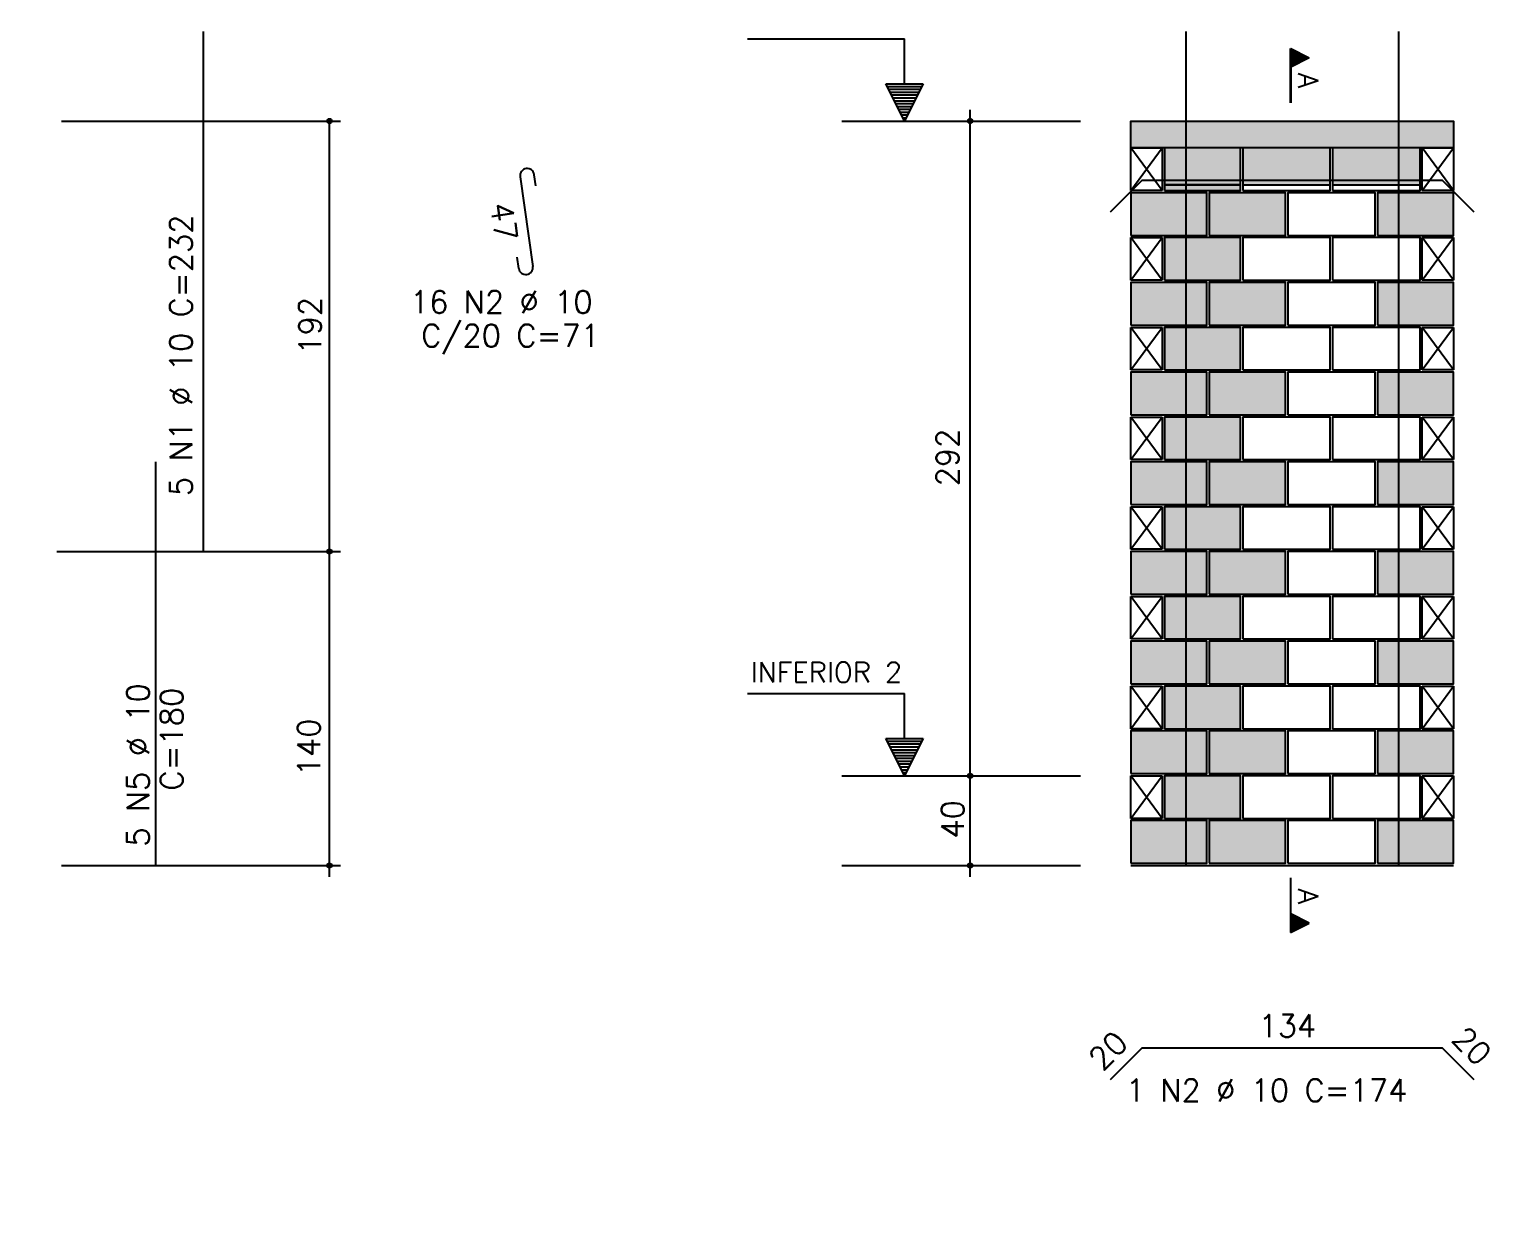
# Model space of a CAD drawing. Extents: x -1.9 to 86, y -1.6 to 60.9.
# Drawn here: x 49.84 to 62.99, y 29.81 to 40.28 of the extents above; entities that cross this region are included whole.
import ezdxf

# ---------------------------------------------------------------- set-up
doc = ezdxf.new("R2010")
doc.units = 0
doc.header["$MEASUREMENT"] = 0
for name, color, linetype in [('PENA_01', 1, 'CONTINUOUS'), ('PENA_02', 2, 'CONTINUOUS'), ('PENA_03', 3, 'CONTINUOUS'), ('PENA_05', 5, 'CONTINUOUS'), ('PENA_09', 254, 'CONTINUOUS'), ('PENA_11', 252, 'CONTINUOUS'), ('PENA_21', 100, 'CONTINUOUS')]:
    doc.layers.add(name, color=color, linetype=linetype)
doc.styles.get("Standard").update_dxf_attribs({"font": 'ROMANS.SHX'})

msp = doc.modelspace()

# ---------------------------------------------------------------- linework, layer by layer
at = {"layer": 'PENA_01', "linetype": 'Continuous'}
for p, q in [((57.087521, 39.463179), (59.218385, 39.463179)), ((59.965877, 38.893179), (60.645877, 38.893179)), ((60.665877, 38.893179), (61.445877, 38.893179)), ((61.465877, 38.893179), (62.245877, 38.893179)), ((57.087521, 33.623179), (59.218385, 33.623179)), ((57.087521, 32.823179), (59.218385, 32.823179))]:
    msp.add_line(p, q, dxfattribs=at)
at = {"layer": 'PENA_02', "linetype": 'Continuous'}
for p, q in [((59.665877, 38.843179), (59.665877, 39.223179)), ((59.665877, 39.223179), (59.945877, 39.223179)), ((59.945877, 39.223179), (59.945877, 38.843179)), ((62.265877, 38.843179), (62.265877, 39.223179)), ((62.265877, 39.223179), (62.545877, 39.223179)), ((62.545877, 39.223179), (62.545877, 38.843179)), ((59.945877, 38.843179), (59.665877, 38.843179)), ((62.545877, 38.843179), (62.265877, 38.843179)), ((59.665877, 38.043179), (59.665877, 38.423179)), ((59.665877, 38.423179), (59.945877, 38.423179)), ((59.945877, 38.423179), (59.945877, 38.043179)), ((62.265877, 38.043179), (62.265877, 38.423179)), ((62.265877, 38.423179), (62.545877, 38.423179)), ((62.545877, 38.423179), (62.545877, 38.043179)), ((59.945877, 38.043179), (59.665877, 38.043179)), ((62.545877, 38.043179), (62.265877, 38.043179)), ((59.665877, 37.243179), (59.665877, 37.623179)), ((59.665877, 37.623179), (59.945877, 37.623179)), ((59.945877, 37.623179), (59.945877, 37.243179)), ((62.265877, 37.243179), (62.265877, 37.623179)), ((62.265877, 37.623179), (62.545877, 37.623179)), ((62.545877, 37.623179), (62.545877, 37.243179)), ((59.945877, 37.243179), (59.665877, 37.243179)), ((62.545877, 37.243179), (62.265877, 37.243179)), ((59.665877, 36.443179), (59.665877, 36.823179)), ((59.665877, 36.823179), (59.945877, 36.823179)), ((59.945877, 36.823179), (59.945877, 36.443179)), ((62.265877, 36.443179), (62.265877, 36.823179)), ((62.265877, 36.823179), (62.545877, 36.823179)), ((62.545877, 36.823179), (62.545877, 36.443179)), ((59.945877, 36.443179), (59.665877, 36.443179)), ((62.545877, 36.443179), (62.265877, 36.443179)), ((59.665877, 35.643179), (59.665877, 36.023179)), ((59.665877, 36.023179), (59.945877, 36.023179)), ((59.945877, 36.023179), (59.945877, 35.643179)), ((62.265877, 35.643179), (62.265877, 36.023179)), ((62.265877, 36.023179), (62.545877, 36.023179)), ((62.545877, 36.023179), (62.545877, 35.643179)), ((59.945877, 35.643179), (59.665877, 35.643179)), ((62.545877, 35.643179), (62.265877, 35.643179)), ((59.665877, 34.843179), (59.665877, 35.223179)), ((59.665877, 35.223179), (59.945877, 35.223179)), ((59.945877, 35.223179), (59.945877, 34.843179)), ((62.265877, 34.843179), (62.265877, 35.223179)), ((62.265877, 35.223179), (62.545877, 35.223179)), ((62.545877, 35.223179), (62.545877, 34.843179)), ((59.945877, 34.843179), (59.665877, 34.843179)), ((62.545877, 34.843179), (62.265877, 34.843179)), ((59.665877, 34.043179), (59.665877, 34.423179)), ((59.665877, 34.423179), (59.945877, 34.423179)), ((59.945877, 34.423179), (59.945877, 34.043179)), ((62.265877, 34.043179), (62.265877, 34.423179)), ((62.265877, 34.423179), (62.545877, 34.423179)), ((62.545877, 34.423179), (62.545877, 34.043179)), ((59.945877, 34.043179), (59.665877, 34.043179)), ((62.545877, 34.043179), (62.265877, 34.043179)), ((59.665877, 33.243179), (59.665877, 33.623179)), ((59.665877, 33.623179), (59.945877, 33.623179)), ((59.945877, 33.623179), (59.945877, 33.243179)), ((62.265877, 33.243179), (62.265877, 33.623179)), ((62.265877, 33.623179), (62.545877, 33.623179)), ((62.545877, 33.623179), (62.545877, 33.243179)), ((59.945877, 33.243179), (59.665877, 33.243179)), ((62.545877, 33.243179), (62.265877, 33.243179)), ((59.665877, 32.823179), (62.545877, 32.823179))]:
    msp.add_line(p, q, dxfattribs=at)
for points in [[(59.665877, 39.223179), (59.665877, 39.463179), (62.545877, 39.463179), (62.545877, 39.223179), (59.665877, 39.223179)], [(59.965877, 38.843179), (60.645877, 38.843179), (60.645877, 39.223179), (59.965877, 39.223179), (59.965877, 38.843179)], [(60.665877, 38.843179), (61.445877, 38.843179), (61.445877, 39.223179), (60.665877, 39.223179), (60.665877, 38.843179)], [(61.465877, 38.843179), (62.245877, 38.843179), (62.245877, 39.223179), (61.465877, 39.223179), (61.465877, 38.843179)], [(59.665877, 38.443179), (60.345877, 38.443179), (60.345877, 38.823179), (59.665877, 38.823179), (59.665877, 38.443179)], [(60.365877, 38.443179), (61.045877, 38.443179), (61.045877, 38.823179), (60.365877, 38.823179), (60.365877, 38.443179)], [(61.065877, 38.443179), (61.845877, 38.443179), (61.845877, 38.823179), (61.065877, 38.823179), (61.065877, 38.443179)], [(61.865877, 38.443179), (62.545877, 38.443179), (62.545877, 38.823179), (61.865877, 38.823179), (61.865877, 38.443179)], [(59.965877, 38.043179), (60.645877, 38.043179), (60.645877, 38.423179), (59.965877, 38.423179), (59.965877, 38.043179)], [(60.665877, 38.043179), (61.445877, 38.043179), (61.445877, 38.423179), (60.665877, 38.423179), (60.665877, 38.043179)], [(61.465877, 38.043179), (62.245877, 38.043179), (62.245877, 38.423179), (61.465877, 38.423179), (61.465877, 38.043179)], [(59.665877, 37.643179), (60.345877, 37.643179), (60.345877, 38.023179), (59.665877, 38.023179), (59.665877, 37.643179)], [(60.365877, 37.643179), (61.045877, 37.643179), (61.045877, 38.023179), (60.365877, 38.023179), (60.365877, 37.643179)], [(61.065877, 37.643179), (61.845877, 37.643179), (61.845877, 38.023179), (61.065877, 38.023179), (61.065877, 37.643179)], [(61.865877, 37.643179), (62.545877, 37.643179), (62.545877, 38.023179), (61.865877, 38.023179), (61.865877, 37.643179)], [(59.965877, 37.243179), (60.645877, 37.243179), (60.645877, 37.623179), (59.965877, 37.623179), (59.965877, 37.243179)], [(60.665877, 37.243179), (61.445877, 37.243179), (61.445877, 37.623179), (60.665877, 37.623179), (60.665877, 37.243179)], [(61.465877, 37.243179), (62.245877, 37.243179), (62.245877, 37.623179), (61.465877, 37.623179), (61.465877, 37.243179)], [(59.665877, 36.843179), (60.345877, 36.843179), (60.345877, 37.223179), (59.665877, 37.223179), (59.665877, 36.843179)], [(60.365877, 36.843179), (61.045877, 36.843179), (61.045877, 37.223179), (60.365877, 37.223179), (60.365877, 36.843179)], [(61.065877, 36.843179), (61.845877, 36.843179), (61.845877, 37.223179), (61.065877, 37.223179), (61.065877, 36.843179)], [(61.865877, 36.843179), (62.545877, 36.843179), (62.545877, 37.223179), (61.865877, 37.223179), (61.865877, 36.843179)], [(59.965877, 36.443179), (60.645877, 36.443179), (60.645877, 36.823179), (59.965877, 36.823179), (59.965877, 36.443179)], [(60.665877, 36.443179), (61.445877, 36.443179), (61.445877, 36.823179), (60.665877, 36.823179), (60.665877, 36.443179)], [(61.465877, 36.443179), (62.245877, 36.443179), (62.245877, 36.823179), (61.465877, 36.823179), (61.465877, 36.443179)], [(59.665877, 36.043179), (60.345877, 36.043179), (60.345877, 36.423179), (59.665877, 36.423179), (59.665877, 36.043179)], [(60.365877, 36.043179), (61.045877, 36.043179), (61.045877, 36.423179), (60.365877, 36.423179), (60.365877, 36.043179)], [(61.065877, 36.043179), (61.845877, 36.043179), (61.845877, 36.423179), (61.065877, 36.423179), (61.065877, 36.043179)], [(61.865877, 36.043179), (62.545877, 36.043179), (62.545877, 36.423179), (61.865877, 36.423179), (61.865877, 36.043179)], [(59.965877, 35.643179), (60.645877, 35.643179), (60.645877, 36.023179), (59.965877, 36.023179), (59.965877, 35.643179)], [(60.665877, 35.643179), (61.445877, 35.643179), (61.445877, 36.023179), (60.665877, 36.023179), (60.665877, 35.643179)], [(61.465877, 35.643179), (62.245877, 35.643179), (62.245877, 36.023179), (61.465877, 36.023179), (61.465877, 35.643179)], [(59.665877, 35.243179), (60.345877, 35.243179), (60.345877, 35.623179), (59.665877, 35.623179), (59.665877, 35.243179)], [(60.365877, 35.243179), (61.045877, 35.243179), (61.045877, 35.623179), (60.365877, 35.623179), (60.365877, 35.243179)], [(61.065877, 35.243179), (61.845877, 35.243179), (61.845877, 35.623179), (61.065877, 35.623179), (61.065877, 35.243179)], [(61.865877, 35.243179), (62.545877, 35.243179), (62.545877, 35.623179), (61.865877, 35.623179), (61.865877, 35.243179)], [(59.965877, 34.843179), (60.645877, 34.843179), (60.645877, 35.223179), (59.965877, 35.223179), (59.965877, 34.843179)], [(60.665877, 34.843179), (61.445877, 34.843179), (61.445877, 35.223179), (60.665877, 35.223179), (60.665877, 34.843179)], [(61.465877, 34.843179), (62.245877, 34.843179), (62.245877, 35.223179), (61.465877, 35.223179), (61.465877, 34.843179)], [(59.665877, 34.443179), (60.345877, 34.443179), (60.345877, 34.823179), (59.665877, 34.823179), (59.665877, 34.443179)], [(60.365877, 34.443179), (61.045877, 34.443179), (61.045877, 34.823179), (60.365877, 34.823179), (60.365877, 34.443179)], [(61.065877, 34.443179), (61.845877, 34.443179), (61.845877, 34.823179), (61.065877, 34.823179), (61.065877, 34.443179)], [(61.865877, 34.443179), (62.545877, 34.443179), (62.545877, 34.823179), (61.865877, 34.823179), (61.865877, 34.443179)], [(59.965877, 34.043179), (60.645877, 34.043179), (60.645877, 34.423179), (59.965877, 34.423179), (59.965877, 34.043179)], [(60.665877, 34.043179), (61.445877, 34.043179), (61.445877, 34.423179), (60.665877, 34.423179), (60.665877, 34.043179)], [(61.465877, 34.043179), (62.245877, 34.043179), (62.245877, 34.423179), (61.465877, 34.423179), (61.465877, 34.043179)], [(59.665877, 33.643179), (60.345877, 33.643179), (60.345877, 34.023179), (59.665877, 34.023179), (59.665877, 33.643179)], [(60.365877, 33.643179), (61.045877, 33.643179), (61.045877, 34.023179), (60.365877, 34.023179), (60.365877, 33.643179)], [(61.065877, 33.643179), (61.845877, 33.643179), (61.845877, 34.023179), (61.065877, 34.023179), (61.065877, 33.643179)], [(61.865877, 33.643179), (62.545877, 33.643179), (62.545877, 34.023179), (61.865877, 34.023179), (61.865877, 33.643179)], [(59.965877, 33.243179), (60.645877, 33.243179), (60.645877, 33.623179), (59.965877, 33.623179), (59.965877, 33.243179)], [(60.665877, 33.243179), (61.445877, 33.243179), (61.445877, 33.623179), (60.665877, 33.623179), (60.665877, 33.243179)], [(61.465877, 33.243179), (62.245877, 33.243179), (62.245877, 33.623179), (61.465877, 33.623179), (61.465877, 33.243179)], [(59.665877, 32.843179), (60.345877, 32.843179), (60.345877, 33.223179), (59.665877, 33.223179), (59.665877, 32.843179)], [(60.365877, 32.843179), (61.045877, 32.843179), (61.045877, 33.223179), (60.365877, 33.223179), (60.365877, 32.843179)], [(61.065877, 32.843179), (61.845877, 32.843179), (61.845877, 33.223179), (61.065877, 33.223179), (61.065877, 32.843179)], [(61.865877, 32.843179), (62.545877, 32.843179), (62.545877, 33.223179), (61.865877, 33.223179), (61.865877, 32.843179)]]:
    msp.add_lwpolyline(points, dxfattribs=at)
for centre, radius in [((52.518803, 39.463179), 0.02), ((52.518803, 39.463179), 0.01), ((58.233667, 39.463179), 0.02), ((58.233667, 39.463179), 0.01), ((52.518803, 35.623179), 0.02), ((52.518803, 35.623179), 0.01), ((58.233667, 33.623179), 0.02), ((58.233667, 33.623179), 0.01), ((52.518803, 32.823179), 0.02), ((52.518803, 32.823179), 0.01), ((58.233667, 32.823179), 0.02), ((58.233667, 32.823179), 0.01)]:
    msp.add_circle(centre, radius, dxfattribs=at)
at = {"layer": 'PENA_03', "linetype": 'Continuous'}
for p, q in [((57.64652, 40.195044), (56.24652, 40.195044)), ((57.64652, 39.795044), (57.64652, 40.195044)), ((57.64792, 39.795044), (57.64792, 40.196444)), ((61.091533, 39.624494), (61.091533, 40.110876)), ((61.091533, 40.110876), (61.257466, 40.02791)), ((61.092228, 40.109748), (61.255905, 40.02791)), ((61.092229, 40.109748), (61.092229, 39.946071)), ((61.104297, 40.104494), (61.104297, 39.951325)), ((61.257466, 40.02791), (61.092228, 39.945291)), ((61.255905, 40.02791), (61.092229, 39.946071)), ((61.117061, 40.098112), (61.117061, 39.957707)), ((61.129825, 40.09173), (61.129825, 39.964089)), ((61.142589, 40.085348), (61.142589, 39.970471)), ((61.155353, 40.078966), (61.155353, 39.976853)), ((61.168117, 40.072584), (61.168117, 39.983235)), ((61.180881, 40.066202), (61.180881, 39.989617)), ((61.193645, 40.05982), (61.193645, 39.995999)), ((61.206409, 40.053438), (61.206409, 40.002381)), ((61.219173, 40.047056), (61.219173, 40.008763)), ((61.231938, 40.040674), (61.231938, 40.015145)), ((61.244702, 40.034292), (61.244702, 40.021528)), ((61.092229, 39.945291), (61.092229, 39.624494)), ((57.64722, 39.463179), (57.481287, 39.795044)), ((57.481287, 39.795044), (57.64652, 39.795044)), ((57.64722, 39.466301), (57.483543, 39.793653)), ((57.810896, 39.793653), (57.483543, 39.793653)), ((57.800389, 39.769516), (57.49405, 39.769516)), ((57.787625, 39.743988), (57.506815, 39.743988)), ((57.774861, 39.71846), (57.519579, 39.71846)), ((57.813153, 39.795044), (57.64722, 39.463179)), ((57.810896, 39.793654), (57.64722, 39.4663)), ((57.64792, 39.795044), (57.813153, 39.795044)), ((57.762096, 39.692932), (57.532343, 39.692932)), ((57.749332, 39.667404), (57.545107, 39.667404)), ((57.736568, 39.641876), (57.557871, 39.641876)), ((57.723804, 39.616348), (57.570635, 39.616348)), ((57.71104, 39.59082), (57.583399, 39.59082)), ((50.129487, 39.463179), (52.618803, 39.463179)), ((52.518803, 32.722646), (52.518803, 39.463179)), ((57.698276, 39.565292), (57.596163, 39.565292)), ((57.685512, 39.539764), (57.608927, 39.539764)), ((57.672748, 39.514235), (57.621691, 39.514235)), ((57.659984, 39.488707), (57.634456, 39.488707)), ((58.233667, 32.722646), (58.233667, 39.563179)), ((59.945877, 38.843179), (59.665877, 39.223179)), ((59.665877, 38.843179), (59.945877, 39.223179)), ((62.545877, 38.843179), (62.265877, 39.223179)), ((62.265877, 38.843179), (62.545877, 39.223179)), ((59.945877, 38.043179), (59.665877, 38.423179)), ((59.665877, 38.043179), (59.945877, 38.423179)), ((62.545877, 38.043179), (62.265877, 38.423179)), ((62.265877, 38.043179), (62.545877, 38.423179)), ((59.945877, 37.243179), (59.665877, 37.623179)), ((59.665877, 37.243179), (59.945877, 37.623179)), ((62.545877, 37.243179), (62.265877, 37.623179)), ((62.265877, 37.243179), (62.545877, 37.623179)), ((59.945877, 36.443179), (59.665877, 36.823179)), ((59.665877, 36.443179), (59.945877, 36.823179)), ((62.545877, 36.443179), (62.265877, 36.823179)), ((62.265877, 36.443179), (62.545877, 36.823179)), ((59.945877, 35.643179), (59.665877, 36.023179)), ((59.665877, 35.643179), (59.945877, 36.023179)), ((62.545877, 35.643179), (62.265877, 36.023179)), ((62.265877, 35.643179), (62.545877, 36.023179)), ((50.087556, 35.623179), (52.618803, 35.623179)), ((59.945877, 34.843179), (59.665877, 35.223179)), ((59.665877, 34.843179), (59.945877, 35.223179)), ((62.545877, 34.843179), (62.265877, 35.223179)), ((62.265877, 34.843179), (62.545877, 35.223179)), ((57.64652, 34.355044), (56.24652, 34.355044)), ((57.64652, 33.955044), (57.64652, 34.355044)), ((57.64792, 33.955044), (57.64792, 34.356444)), ((59.945877, 34.043179), (59.665877, 34.423179)), ((59.665877, 34.043179), (59.945877, 34.423179)), ((62.545877, 34.043179), (62.265877, 34.423179)), ((62.265877, 34.043179), (62.545877, 34.423179)), ((57.64722, 33.623179), (57.481287, 33.955044)), ((57.481287, 33.955044), (57.64652, 33.955044)), ((57.64722, 33.626301), (57.483543, 33.953653)), ((57.810896, 33.953653), (57.483543, 33.953653)), ((57.800389, 33.929516), (57.49405, 33.929516)), ((57.813153, 33.955044), (57.64722, 33.623179)), ((57.810896, 33.953654), (57.64722, 33.6263)), ((57.64792, 33.955044), (57.813153, 33.955044)), ((57.787625, 33.903988), (57.506815, 33.903988)), ((57.774861, 33.87846), (57.519579, 33.87846)), ((57.762096, 33.852932), (57.532343, 33.852932)), ((57.749332, 33.827404), (57.545107, 33.827404)), ((57.736568, 33.801876), (57.557871, 33.801876)), ((57.723804, 33.776348), (57.570635, 33.776348)), ((57.71104, 33.75082), (57.583399, 33.75082)), ((57.698276, 33.725292), (57.596163, 33.725292)), ((57.685512, 33.699764), (57.608927, 33.699764)), ((57.672748, 33.674235), (57.621691, 33.674235)), ((57.659984, 33.648707), (57.634456, 33.648707)), ((59.945877, 33.243179), (59.665877, 33.623179)), ((59.665877, 33.243179), (59.945877, 33.623179)), ((62.545877, 33.243179), (62.265877, 33.623179)), ((62.265877, 33.243179), (62.545877, 33.623179)), ((50.129487, 32.823179), (52.618803, 32.823179)), ((61.091533, 32.712321), (61.091533, 32.225939)), ((61.092229, 32.391524), (61.092229, 32.712321)), ((61.257466, 32.308905), (61.092228, 32.391524)), ((61.092229, 32.227067), (61.092229, 32.390744)), ((61.255905, 32.308905), (61.092229, 32.390744)), ((61.104297, 32.232321), (61.104297, 32.38549)), ((61.117061, 32.238703), (61.117061, 32.379108)), ((61.129825, 32.245085), (61.129825, 32.372726)), ((61.142589, 32.251467), (61.142589, 32.366344)), ((61.155353, 32.257849), (61.155353, 32.359962)), ((61.168117, 32.264231), (61.168117, 32.35358)), ((61.180881, 32.270613), (61.180881, 32.347198)), ((61.091533, 32.225939), (61.257466, 32.308905)), ((61.092228, 32.227067), (61.255905, 32.308905)), ((61.193645, 32.276995), (61.193645, 32.340816)), ((61.206409, 32.283377), (61.206409, 32.334434)), ((61.219173, 32.289759), (61.219173, 32.328052)), ((61.231938, 32.296141), (61.231938, 32.32167)), ((61.244702, 32.302523), (61.244702, 32.315287))]:
    msp.add_line(p, q, dxfattribs=at)
at = {"layer": 'PENA_05', "linetype": 'Continuous'}
for p, q in [((51.395052, 35.623179), (51.395052, 40.263179)), ((54.219151, 38.966701), (54.333628, 38.167305)), ((54.360034, 38.885856), (54.345858, 38.984846)), ((59.765877, 38.933179), (59.483034, 38.650336)), ((62.445877, 38.933179), (59.765877, 38.933179)), ((62.72872, 38.650336), (62.445877, 38.933179)), ((54.20692, 38.14916), (54.192745, 38.24815)), ((50.969128, 32.823179), (50.969128, 36.423179)), ((59.765877, 31.192891), (59.483034, 30.910048)), ((62.445877, 31.192891), (59.765877, 31.192891)), ((62.72872, 30.910048), (62.445877, 31.192891))]:
    msp.add_line(p, q, dxfattribs=at)
for points in [[(60.155877, 40.263179), (60.155877, 32.823179)], [(62.055354, 40.263179), (62.055354, 32.823179)]]:
    msp.add_lwpolyline(points, dxfattribs=at)
for centre, start, end in [((54.282504, 38.975774), 8.149597, 188.149597), ((54.270274, 38.158233), 188.149597, 8.149597)]:
    msp.add_arc(centre, 0.064, start, end, dxfattribs=at)
at = {"layer": 'PENA_09', "linetype": 'Continuous'}
for points in [[(59.965877, 38.893179), (60.645877, 38.893179), (60.645877, 39.223179), (59.965877, 39.223179), (59.965877, 38.893179)], [(60.665877, 38.893179), (61.445877, 38.893179), (61.445877, 39.223179), (60.665877, 39.223179), (60.665877, 38.893179)], [(61.465877, 38.893179), (62.245877, 38.893179), (62.245877, 39.223179), (61.465877, 39.223179), (61.465877, 38.893179)]]:
    msp.add_lwpolyline(points, dxfattribs=at)
for points in [[(59.965877, 38.893179), (60.645877, 38.893179), (60.645877, 39.223179)], [(59.965877, 38.893179), (60.645877, 39.223179), (59.965877, 39.223179)], [(59.965877, 38.893179), (59.965877, 39.223179), (59.965877, 38.893179)], [(60.665877, 38.893179), (61.445877, 38.893179), (61.445877, 39.223179)], [(60.665877, 38.893179), (61.445877, 39.223179), (60.665877, 39.223179)], [(60.665877, 38.893179), (60.665877, 39.223179), (60.665877, 38.893179)], [(61.465877, 38.893179), (62.245877, 38.893179), (62.245877, 39.223179)], [(61.465877, 38.893179), (62.245877, 39.223179), (61.465877, 39.223179)], [(61.465877, 38.893179), (61.465877, 39.223179), (61.465877, 38.893179)]]:
    msp.add_solid(points, dxfattribs=at)
at = {"layer": 'PENA_11', "linetype": 'Continuous'}
for points in [[(59.665877, 39.223179), (59.665877, 39.463179), (62.545877, 39.463179)], [(59.665877, 39.223179), (62.545877, 39.463179), (62.545877, 39.223179)], [(59.665877, 39.223179), (62.545877, 39.223179), (59.665877, 39.223179)]]:
    msp.add_solid(points, dxfattribs=at)
at = {"layer": 'PENA_21', "linetype": 'Continuous'}
for points in [[(59.665877, 38.443179), (60.345877, 38.443179), (60.345877, 38.823179), (59.665877, 38.823179), (59.665877, 38.443179)], [(59.965877, 38.843179), (60.645877, 38.843179), (60.645877, 38.893179), (59.965877, 38.893179), (59.965877, 38.843179)], [(60.365877, 38.443179), (61.045877, 38.443179), (61.045877, 38.823179), (60.365877, 38.823179), (60.365877, 38.443179)], [(61.865877, 38.443179), (62.545877, 38.443179), (62.545877, 38.823179), (61.865877, 38.823179), (61.865877, 38.443179)], [(59.965877, 38.043179), (60.645877, 38.043179), (60.645877, 38.423179), (59.965877, 38.423179), (59.965877, 38.043179)], [(59.665877, 37.643179), (60.345877, 37.643179), (60.345877, 38.023179), (59.665877, 38.023179), (59.665877, 37.643179)], [(60.365877, 37.643179), (61.045877, 37.643179), (61.045877, 38.023179), (60.365877, 38.023179), (60.365877, 37.643179)], [(61.865877, 37.643179), (62.545877, 37.643179), (62.545877, 38.023179), (61.865877, 38.023179), (61.865877, 37.643179)], [(59.965877, 37.243179), (60.645877, 37.243179), (60.645877, 37.623179), (59.965877, 37.623179), (59.965877, 37.243179)], [(59.665877, 36.843179), (60.345877, 36.843179), (60.345877, 37.223179), (59.665877, 37.223179), (59.665877, 36.843179)], [(60.365877, 36.843179), (61.045877, 36.843179), (61.045877, 37.223179), (60.365877, 37.223179), (60.365877, 36.843179)], [(61.865877, 36.843179), (62.545877, 36.843179), (62.545877, 37.223179), (61.865877, 37.223179), (61.865877, 36.843179)], [(59.965877, 36.443179), (60.645877, 36.443179), (60.645877, 36.823179), (59.965877, 36.823179), (59.965877, 36.443179)], [(59.665877, 36.043179), (60.345877, 36.043179), (60.345877, 36.423179), (59.665877, 36.423179), (59.665877, 36.043179)], [(60.365877, 36.043179), (61.045877, 36.043179), (61.045877, 36.423179), (60.365877, 36.423179), (60.365877, 36.043179)], [(61.865877, 36.043179), (62.545877, 36.043179), (62.545877, 36.423179), (61.865877, 36.423179), (61.865877, 36.043179)], [(59.965877, 35.643179), (60.645877, 35.643179), (60.645877, 36.023179), (59.965877, 36.023179), (59.965877, 35.643179)], [(59.665877, 35.243179), (60.345877, 35.243179), (60.345877, 35.623179), (59.665877, 35.623179), (59.665877, 35.243179)], [(60.365877, 35.243179), (61.045877, 35.243179), (61.045877, 35.623179), (60.365877, 35.623179), (60.365877, 35.243179)], [(61.865877, 35.243179), (62.545877, 35.243179), (62.545877, 35.623179), (61.865877, 35.623179), (61.865877, 35.243179)], [(59.965877, 34.843179), (60.645877, 34.843179), (60.645877, 35.223179), (59.965877, 35.223179), (59.965877, 34.843179)], [(59.665877, 34.443179), (60.345877, 34.443179), (60.345877, 34.823179), (59.665877, 34.823179), (59.665877, 34.443179)], [(60.365877, 34.443179), (61.045877, 34.443179), (61.045877, 34.823179), (60.365877, 34.823179), (60.365877, 34.443179)], [(61.865877, 34.443179), (62.545877, 34.443179), (62.545877, 34.823179), (61.865877, 34.823179), (61.865877, 34.443179)], [(59.965877, 34.043179), (60.645877, 34.043179), (60.645877, 34.423179), (59.965877, 34.423179), (59.965877, 34.043179)], [(59.665877, 33.643179), (60.345877, 33.643179), (60.345877, 34.023179), (59.665877, 34.023179), (59.665877, 33.643179)], [(60.365877, 33.643179), (61.045877, 33.643179), (61.045877, 34.023179), (60.365877, 34.023179), (60.365877, 33.643179)], [(61.865877, 33.643179), (62.545877, 33.643179), (62.545877, 34.023179), (61.865877, 34.023179), (61.865877, 33.643179)], [(59.965877, 33.243179), (60.645877, 33.243179), (60.645877, 33.623179), (59.965877, 33.623179), (59.965877, 33.243179)], [(59.665877, 32.843179), (60.345877, 32.843179), (60.345877, 33.223179), (59.665877, 33.223179), (59.665877, 32.843179)], [(60.365877, 32.843179), (61.045877, 32.843179), (61.045877, 33.223179), (60.365877, 33.223179), (60.365877, 32.843179)], [(61.865877, 32.843179), (62.545877, 32.843179), (62.545877, 33.223179), (61.865877, 33.223179), (61.865877, 32.843179)]]:
    msp.add_lwpolyline(points, dxfattribs=at)
for points in [[(59.665877, 38.443179), (60.345877, 38.443179), (60.345877, 38.823179)], [(59.665877, 38.443179), (60.345877, 38.823179), (59.665877, 38.823179)], [(59.665877, 38.443179), (59.665877, 38.823179), (59.665877, 38.443179)], [(59.965877, 38.843179), (60.645877, 38.843179), (60.645877, 38.893179)], [(59.965877, 38.843179), (60.645877, 38.893179), (59.965877, 38.893179)], [(59.965877, 38.843179), (59.965877, 38.893179), (59.965877, 38.843179)], [(60.365877, 38.443179), (61.045877, 38.443179), (61.045877, 38.823179)], [(60.365877, 38.443179), (61.045877, 38.823179), (60.365877, 38.823179)], [(60.365877, 38.443179), (60.365877, 38.823179), (60.365877, 38.443179)], [(61.865877, 38.443179), (62.545877, 38.443179), (62.545877, 38.823179)], [(61.865877, 38.443179), (62.545877, 38.823179), (61.865877, 38.823179)], [(61.865877, 38.443179), (61.865877, 38.823179), (61.865877, 38.443179)], [(59.965877, 38.043179), (60.645877, 38.043179), (60.645877, 38.423179)], [(59.965877, 38.043179), (60.645877, 38.423179), (59.965877, 38.423179)], [(59.965877, 38.043179), (59.965877, 38.423179), (59.965877, 38.043179)], [(59.665877, 37.643179), (60.345877, 37.643179), (60.345877, 38.023179)], [(59.665877, 37.643179), (60.345877, 38.023179), (59.665877, 38.023179)], [(59.665877, 37.643179), (59.665877, 38.023179), (59.665877, 37.643179)], [(60.365877, 37.643179), (61.045877, 37.643179), (61.045877, 38.023179)], [(60.365877, 37.643179), (61.045877, 38.023179), (60.365877, 38.023179)], [(60.365877, 37.643179), (60.365877, 38.023179), (60.365877, 37.643179)], [(61.865877, 37.643179), (62.545877, 37.643179), (62.545877, 38.023179)], [(61.865877, 37.643179), (62.545877, 38.023179), (61.865877, 38.023179)], [(61.865877, 37.643179), (61.865877, 38.023179), (61.865877, 37.643179)], [(59.965877, 37.243179), (60.645877, 37.243179), (60.645877, 37.623179)], [(59.965877, 37.243179), (60.645877, 37.623179), (59.965877, 37.623179)], [(59.965877, 37.243179), (59.965877, 37.623179), (59.965877, 37.243179)], [(59.665877, 36.843179), (60.345877, 36.843179), (60.345877, 37.223179)], [(59.665877, 36.843179), (60.345877, 37.223179), (59.665877, 37.223179)], [(59.665877, 36.843179), (59.665877, 37.223179), (59.665877, 36.843179)], [(60.365877, 36.843179), (61.045877, 36.843179), (61.045877, 37.223179)], [(60.365877, 36.843179), (61.045877, 37.223179), (60.365877, 37.223179)], [(60.365877, 36.843179), (60.365877, 37.223179), (60.365877, 36.843179)], [(61.865877, 36.843179), (62.545877, 36.843179), (62.545877, 37.223179)], [(61.865877, 36.843179), (62.545877, 37.223179), (61.865877, 37.223179)], [(61.865877, 36.843179), (61.865877, 37.223179), (61.865877, 36.843179)], [(59.965877, 36.443179), (60.645877, 36.443179), (60.645877, 36.823179)], [(59.965877, 36.443179), (60.645877, 36.823179), (59.965877, 36.823179)], [(59.965877, 36.443179), (59.965877, 36.823179), (59.965877, 36.443179)], [(59.665877, 36.043179), (60.345877, 36.043179), (60.345877, 36.423179)], [(59.665877, 36.043179), (60.345877, 36.423179), (59.665877, 36.423179)], [(59.665877, 36.043179), (59.665877, 36.423179), (59.665877, 36.043179)], [(60.365877, 36.043179), (61.045877, 36.043179), (61.045877, 36.423179)], [(60.365877, 36.043179), (61.045877, 36.423179), (60.365877, 36.423179)], [(60.365877, 36.043179), (60.365877, 36.423179), (60.365877, 36.043179)], [(61.865877, 36.043179), (62.545877, 36.043179), (62.545877, 36.423179)], [(61.865877, 36.043179), (62.545877, 36.423179), (61.865877, 36.423179)], [(61.865877, 36.043179), (61.865877, 36.423179), (61.865877, 36.043179)], [(59.965877, 35.643179), (60.645877, 35.643179), (60.645877, 36.023179)], [(59.965877, 35.643179), (60.645877, 36.023179), (59.965877, 36.023179)], [(59.965877, 35.643179), (59.965877, 36.023179), (59.965877, 35.643179)], [(59.665877, 35.243179), (60.345877, 35.243179), (60.345877, 35.623179)], [(59.665877, 35.243179), (60.345877, 35.623179), (59.665877, 35.623179)], [(59.665877, 35.243179), (59.665877, 35.623179), (59.665877, 35.243179)], [(60.365877, 35.243179), (61.045877, 35.243179), (61.045877, 35.623179)], [(60.365877, 35.243179), (61.045877, 35.623179), (60.365877, 35.623179)], [(60.365877, 35.243179), (60.365877, 35.623179), (60.365877, 35.243179)], [(61.865877, 35.243179), (62.545877, 35.243179), (62.545877, 35.623179)], [(61.865877, 35.243179), (62.545877, 35.623179), (61.865877, 35.623179)], [(61.865877, 35.243179), (61.865877, 35.623179), (61.865877, 35.243179)], [(59.965877, 34.843179), (60.645877, 34.843179), (60.645877, 35.223179)], [(59.965877, 34.843179), (60.645877, 35.223179), (59.965877, 35.223179)], [(59.965877, 34.843179), (59.965877, 35.223179), (59.965877, 34.843179)], [(59.665877, 34.443179), (60.345877, 34.443179), (60.345877, 34.823179)], [(59.665877, 34.443179), (60.345877, 34.823179), (59.665877, 34.823179)], [(59.665877, 34.443179), (59.665877, 34.823179), (59.665877, 34.443179)], [(60.365877, 34.443179), (61.045877, 34.443179), (61.045877, 34.823179)], [(60.365877, 34.443179), (61.045877, 34.823179), (60.365877, 34.823179)], [(60.365877, 34.443179), (60.365877, 34.823179), (60.365877, 34.443179)], [(61.865877, 34.443179), (62.545877, 34.443179), (62.545877, 34.823179)], [(61.865877, 34.443179), (62.545877, 34.823179), (61.865877, 34.823179)], [(61.865877, 34.443179), (61.865877, 34.823179), (61.865877, 34.443179)], [(59.965877, 34.043179), (60.645877, 34.043179), (60.645877, 34.423179)], [(59.965877, 34.043179), (60.645877, 34.423179), (59.965877, 34.423179)], [(59.965877, 34.043179), (59.965877, 34.423179), (59.965877, 34.043179)], [(59.665877, 33.643179), (60.345877, 33.643179), (60.345877, 34.023179)], [(59.665877, 33.643179), (60.345877, 34.023179), (59.665877, 34.023179)], [(59.665877, 33.643179), (59.665877, 34.023179), (59.665877, 33.643179)], [(60.365877, 33.643179), (61.045877, 33.643179), (61.045877, 34.023179)], [(60.365877, 33.643179), (61.045877, 34.023179), (60.365877, 34.023179)], [(60.365877, 33.643179), (60.365877, 34.023179), (60.365877, 33.643179)], [(61.865877, 33.643179), (62.545877, 33.643179), (62.545877, 34.023179)], [(61.865877, 33.643179), (62.545877, 34.023179), (61.865877, 34.023179)], [(61.865877, 33.643179), (61.865877, 34.023179), (61.865877, 33.643179)], [(59.965877, 33.243179), (60.645877, 33.243179), (60.645877, 33.623179)], [(59.965877, 33.243179), (60.645877, 33.623179), (59.965877, 33.623179)], [(59.965877, 33.243179), (59.965877, 33.623179), (59.965877, 33.243179)], [(59.665877, 32.843179), (60.345877, 32.843179), (60.345877, 33.223179)], [(59.665877, 32.843179), (60.345877, 33.223179), (59.665877, 33.223179)], [(59.665877, 32.843179), (59.665877, 33.223179), (59.665877, 32.843179)], [(60.365877, 32.843179), (61.045877, 32.843179), (61.045877, 33.223179)], [(60.365877, 32.843179), (61.045877, 33.223179), (60.365877, 33.223179)], [(60.365877, 32.843179), (60.365877, 33.223179), (60.365877, 32.843179)], [(61.865877, 32.843179), (62.545877, 32.843179), (62.545877, 33.223179)], [(61.865877, 32.843179), (62.545877, 33.223179), (61.865877, 33.223179)], [(61.865877, 32.843179), (61.865877, 33.223179), (61.865877, 32.843179)]]:
    msp.add_solid(points, dxfattribs=at)

# ---------------------------------------------------------------- texts
at = {"layer": 'PENA_03', "linetype": 'Continuous'}
for s, height, rotation, p in [('A', 0.18, 270, (61.158562, 39.892477)), ('47', 0.2, 278.149597, (53.951067, 38.722456)), ('5 N1 %%c 10 C=232', 0.2, 90, (51.294608, 36.117885)), ('192', 0.2, 90, (52.446339, 37.380227)), ('292', 0.2, 90, (58.131363, 36.204576)), ('5 N5 %%c 10', 0.2, 90, (50.911779, 32.990879)), ('C=180', 0.2, 90, (51.211779, 33.490879)), ('140', 0.2, 90, (52.435024, 33.619426)), ('40', 0.2, 90, (58.178568, 33.06303)), ('A', 0.18, 270, (61.158562, 32.615767)), ('20', 0.2, 45, (59.412324, 30.980759)), ('20', 0.2, 315, (62.516588, 31.263601))]:
    msp.add_text(s, height=height, rotation=rotation, dxfattribs=at).set_placement(p)
for s, height, p in [('16 N2 %%c 10', 0.2, (53.237341, 37.749083)), ('C/20 C=71', 0.2, (53.337341, 37.449083)), ('INFERIOR 2', 0.18, (56.276792, 34.456918)), ('134', 0.2, (60.805877, 31.292891)), ('1 N2 %%c 10 C=174', 0.2, (59.621746, 30.717994))]:
    msp.add_text(s, height=height, dxfattribs=at).set_placement(p)

doc.saveas('drawing.dxf')
